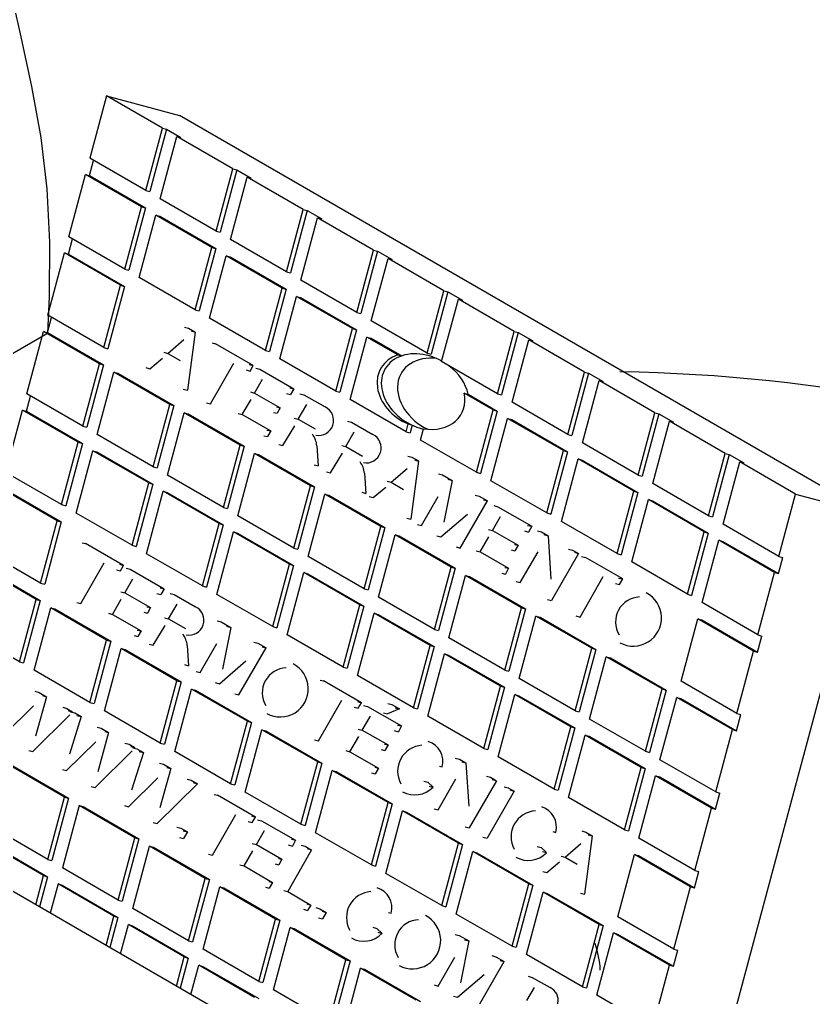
# Model space of a CAD drawing. Header units: millimetres. Extents: x -4973.8 to -4954.5, y -4694.7 to -4675.4.
# Drawn here: x -4964.451 to -4962.517, y -4684.791 to -4682.411 of the extents above; entities that cross this region are included whole.
import ezdxf

# ---------------------------------------------------------------- set-up
doc = ezdxf.new("R2010")
doc.units = ezdxf.units.MM
doc.header["$LTSCALE"] = 10
doc.layers.add('Termotécnica', color=7, linetype='Continuous')

msp = doc.modelspace()

# ---------------------------------------------------------------- linework, layer by layer
at = {"layer": 'Termotécnica', "color": 1}
for p, q in [((-4964.2388, -4682.5967), (-4964.2795, -4682.7485)), ((-4964.1028, -4682.6753), (-4964.2388, -4682.5967)), ((-4964.2388, -4682.5967), (-4964.0615, -4682.6443)), ((-4962.3828, -4683.6134), (-4964.0615, -4682.6443)), ((-4964.1435, -4682.827), (-4964.1028, -4682.6753)), ((-4964.1028, -4682.6753), (-4964.0929, -4682.6779)), ((-4964.1081, -4682.8474), (-4964.0674, -4682.6957)), ((-4963.9314, -4682.7742), (-4964.0674, -4682.6957)), ((-4964.0674, -4682.6957), (-4964.0576, -4682.6983)), ((-4964.1435, -4682.827), (-4964.2795, -4682.7485)), ((-4964.3307, -4682.9397), (-4964.2901, -4682.7879)), ((-4964.2901, -4682.7879), (-4964.2802, -4682.7905)), ((-4964.154, -4682.8665), (-4964.2901, -4682.7879)), ((-4963.972, -4682.926), (-4963.9314, -4682.7742)), ((-4963.9367, -4682.9464), (-4963.896, -4682.7946)), ((-4963.9314, -4682.7742), (-4963.9215, -4682.7769)), ((-4963.76, -4682.8732), (-4963.896, -4682.7946)), ((-4963.896, -4682.7946), (-4963.8862, -4682.7973)), ((-4964.1435, -4682.827), (-4964.1336, -4682.8297)), ((-4964.1947, -4683.0182), (-4964.154, -4682.8665)), ((-4964.154, -4682.8665), (-4964.1442, -4682.8691)), ((-4963.972, -4682.926), (-4964.1081, -4682.8474)), ((-4964.1593, -4683.0386), (-4964.1187, -4682.8869)), ((-4963.9826, -4682.9654), (-4964.1187, -4682.8869)), ((-4964.1187, -4682.8869), (-4964.1088, -4682.8895)), ((-4963.8006, -4683.025), (-4963.76, -4682.8732)), ((-4963.76, -4682.8732), (-4963.7501, -4682.8758)), ((-4963.7653, -4683.0454), (-4963.7246, -4682.8936)), ((-4963.5886, -4682.9722), (-4963.7246, -4682.8936)), ((-4963.7246, -4682.8936), (-4963.7148, -4682.8962)), ((-4964.1947, -4683.0182), (-4964.3307, -4682.9397)), ((-4963.972, -4682.926), (-4963.9622, -4682.9286)), ((-4963.8006, -4683.025), (-4963.9367, -4682.9464)), ((-4964.382, -4683.1308), (-4964.3413, -4682.9791)), ((-4964.3413, -4682.9791), (-4964.3314, -4682.9817)), ((-4964.2052, -4683.0576), (-4964.3413, -4682.9791)), ((-4964.0233, -4683.1172), (-4963.9826, -4682.9654)), ((-4963.9879, -4683.1376), (-4963.9473, -4682.9858)), ((-4963.9826, -4682.9654), (-4963.9728, -4682.9681)), ((-4963.8112, -4683.0644), (-4963.9473, -4682.9858)), ((-4963.9473, -4682.9858), (-4963.9374, -4682.9885)), ((-4963.6292, -4683.1239), (-4963.5886, -4682.9722)), ((-4963.5886, -4682.9722), (-4963.5787, -4682.9748)), ((-4963.5939, -4683.1443), (-4963.5532, -4682.9926)), ((-4963.4172, -4683.0711), (-4963.5532, -4682.9926)), ((-4963.5532, -4682.9926), (-4963.5434, -4682.9952)), ((-4964.1947, -4683.0182), (-4964.1848, -4683.0209)), ((-4963.8006, -4683.025), (-4963.7908, -4683.0276)), ((-4964.2459, -4683.2094), (-4964.2052, -4683.0576)), ((-4964.2052, -4683.0576), (-4964.1954, -4683.0603)), ((-4964.0233, -4683.1172), (-4964.1593, -4683.0386)), ((-4963.6292, -4683.1239), (-4963.7653, -4683.0454)), ((-4963.8519, -4683.2161), (-4963.8112, -4683.0644)), ((-4963.8112, -4683.0644), (-4963.8014, -4683.067)), ((-4963.4578, -4683.2229), (-4963.4172, -4683.0711)), ((-4963.4172, -4683.0711), (-4963.4073, -4683.0738)), ((-4963.8165, -4683.2365), (-4963.7759, -4683.0848)), ((-4963.6398, -4683.1633), (-4963.7759, -4683.0848)), ((-4963.7759, -4683.0848), (-4963.766, -4683.0874)), ((-4963.4225, -4683.2433), (-4963.3818, -4683.0915)), ((-4963.2458, -4683.1701), (-4963.3818, -4683.0915)), ((-4963.3818, -4683.0915), (-4963.372, -4683.0942)), ((-4964.0233, -4683.1172), (-4964.0134, -4683.1198)), ((-4963.6292, -4683.1239), (-4963.6194, -4683.1266)), ((-4964.2459, -4683.2094), (-4964.382, -4683.1308)), ((-4963.8519, -4683.2161), (-4963.9879, -4683.1376)), ((-4963.4578, -4683.2229), (-4963.5939, -4683.1443)), ((-4964.4332, -4683.322), (-4964.3925, -4683.1702)), ((-4964.3925, -4683.1702), (-4964.3827, -4683.1729)), ((-4964.2565, -4683.2488), (-4964.3925, -4683.1702)), ((-4963.6805, -4683.3151), (-4963.6398, -4683.1633)), ((-4963.6398, -4683.1633), (-4963.6299, -4683.166)), ((-4963.2864, -4683.3218), (-4963.2458, -4683.1701)), ((-4963.2458, -4683.1701), (-4963.2359, -4683.1727)), ((-4963.6451, -4683.3355), (-4963.6045, -4683.1837)), ((-4963.5291, -4683.2272), (-4963.6045, -4683.1837)), ((-4963.6045, -4683.1837), (-4963.5946, -4683.1864)), ((-4963.2511, -4683.3422), (-4963.2104, -4683.1905)), ((-4963.0744, -4683.269), (-4963.2104, -4683.1905)), ((-4963.2104, -4683.1905), (-4963.2006, -4683.1931)), ((-4964.2459, -4683.2094), (-4964.236, -4683.212)), ((-4963.8519, -4683.2161), (-4963.842, -4683.2188)), ((-4963.4578, -4683.2229), (-4963.448, -4683.2255)), ((-4964.2971, -4683.4006), (-4964.2565, -4683.2488)), ((-4964.2565, -4683.2488), (-4964.2466, -4683.2514)), ((-4963.6805, -4683.3151), (-4963.8165, -4683.2365)), ((-4963.5293, -4683.2272), (-4963.5194, -4683.2298)), ((-4963.2864, -4683.3218), (-4963.4225, -4683.2433)), ((-4964.2618, -4683.421), (-4964.2211, -4683.2692)), ((-4964.0851, -4683.3478), (-4964.2211, -4683.2692)), ((-4964.2211, -4683.2692), (-4964.2113, -4683.2718)), ((-4963.115, -4683.4208), (-4963.0744, -4683.269)), ((-4963.0744, -4683.269), (-4963.0645, -4683.2717)), ((-4963.0797, -4683.4412), (-4963.039, -4683.2894)), ((-4962.903, -4683.368), (-4963.039, -4683.2894)), ((-4963.039, -4683.2894), (-4963.0292, -4683.2921)), ((-4963.6805, -4683.3151), (-4963.6706, -4683.3177)), ((-4963.3678, -4683.3204), (-4963.3577, -4683.3231)), ((-4963.297, -4683.3613), (-4963.3676, -4683.3205)), ((-4964.2971, -4683.4006), (-4964.4332, -4683.322)), ((-4963.5091, -4683.4141), (-4963.6451, -4683.3355)), ((-4963.2864, -4683.3218), (-4963.2766, -4683.3245)), ((-4963.115, -4683.4208), (-4963.2511, -4683.3422)), ((-4964.4844, -4683.5132), (-4964.4438, -4683.3614)), ((-4964.4438, -4683.3614), (-4964.4339, -4683.3641)), ((-4964.3077, -4683.44), (-4964.4438, -4683.3614)), ((-4964.1257, -4683.4995), (-4964.0851, -4683.3478)), ((-4964.0904, -4683.5199), (-4964.0497, -4683.3682)), ((-4964.0851, -4683.3478), (-4964.0752, -4683.3504)), ((-4963.9137, -4683.4467), (-4964.0497, -4683.3682)), ((-4964.0497, -4683.3682), (-4964.0399, -4683.3708)), ((-4963.3377, -4683.513), (-4963.297, -4683.3613)), ((-4963.297, -4683.3613), (-4963.2871, -4683.3639)), ((-4962.9436, -4683.5198), (-4962.903, -4683.368)), ((-4962.903, -4683.368), (-4962.8931, -4683.3706)), ((-4963.3023, -4683.5334), (-4963.2617, -4683.3817)), ((-4963.1256, -4683.4602), (-4963.2617, -4683.3817)), ((-4963.2617, -4683.3817), (-4963.2518, -4683.3843)), ((-4962.9083, -4683.5402), (-4962.8676, -4683.3884)), ((-4962.7316, -4683.467), (-4962.8676, -4683.3884)), ((-4962.8676, -4683.3884), (-4962.8578, -4683.391)), ((-4964.2971, -4683.4006), (-4964.2873, -4683.4032)), ((-4963.5091, -4683.4141), (-4963.504, -4683.3953)), ((-4963.5091, -4683.4141), (-4963.4992, -4683.4167)), ((-4963.5041, -4683.3952), (-4963.4956, -4683.3975)), ((-4963.4737, -4683.4345), (-4963.4664, -4683.4072)), ((-4964.3484, -4683.5917), (-4964.3077, -4683.44)), ((-4964.3077, -4683.44), (-4964.2978, -4683.4426)), ((-4964.1257, -4683.4995), (-4964.2618, -4683.421)), ((-4963.3377, -4683.513), (-4963.4737, -4683.4345)), ((-4963.115, -4683.4208), (-4963.1052, -4683.4234)), ((-4964.313, -4683.6121), (-4964.2723, -4683.4604)), ((-4964.1363, -4683.5389), (-4964.2723, -4683.4604)), ((-4964.2723, -4683.4604), (-4964.2625, -4683.463)), ((-4963.9543, -4683.5985), (-4963.9137, -4683.4467)), ((-4963.9137, -4683.4467), (-4963.9038, -4683.4494)), ((-4963.1663, -4683.612), (-4963.1256, -4683.4602)), ((-4963.1256, -4683.4602), (-4963.1157, -4683.4629)), ((-4962.9436, -4683.5198), (-4963.0797, -4683.4412)), ((-4963.919, -4683.6189), (-4963.8783, -4683.4671)), ((-4963.7423, -4683.5457), (-4963.8783, -4683.4671)), ((-4963.8783, -4683.4671), (-4963.8685, -4683.4698)), ((-4963.1309, -4683.6324), (-4963.0903, -4683.4806)), ((-4962.9542, -4683.5592), (-4963.0903, -4683.4806)), ((-4963.0903, -4683.4806), (-4963.0804, -4683.4833)), ((-4962.7722, -4683.6187), (-4962.7316, -4683.467)), ((-4962.7369, -4683.6391), (-4962.6962, -4683.4874)), ((-4962.7316, -4683.467), (-4962.7217, -4683.4696)), ((-4962.5602, -4683.5659), (-4962.6962, -4683.4874)), ((-4962.6962, -4683.4874), (-4962.6864, -4683.49)), ((-4964.1257, -4683.4995), (-4964.1159, -4683.5022)), ((-4964.3484, -4683.5917), (-4964.4844, -4683.5132)), ((-4963.9543, -4683.5985), (-4964.0904, -4683.5199)), ((-4963.3377, -4683.513), (-4963.3278, -4683.5157)), ((-4963.1663, -4683.612), (-4963.3023, -4683.5334)), ((-4962.9436, -4683.5198), (-4962.9338, -4683.5224)), ((-4964.3589, -4683.6312), (-4964.495, -4683.5526)), ((-4964.1769, -4683.6907), (-4964.1363, -4683.5389)), ((-4964.1363, -4683.5389), (-4964.1264, -4683.5416)), ((-4963.7829, -4683.6974), (-4963.7423, -4683.5457)), ((-4963.7423, -4683.5457), (-4963.7324, -4683.5483)), ((-4962.7722, -4683.6187), (-4962.9083, -4683.5402)), ((-4964.1416, -4683.7111), (-4964.1009, -4683.5593)), ((-4963.9649, -4683.6379), (-4964.1009, -4683.5593)), ((-4964.1009, -4683.5593), (-4964.0911, -4683.562)), ((-4963.7476, -4683.7178), (-4963.7069, -4683.5661)), ((-4963.5708, -4683.6446), (-4963.7069, -4683.5661)), ((-4963.7069, -4683.5661), (-4963.6971, -4683.5687)), ((-4962.9949, -4683.7109), (-4962.9542, -4683.5592)), ((-4962.9595, -4683.7313), (-4962.9188, -4683.5796)), ((-4962.9542, -4683.5592), (-4962.9443, -4683.5618)), ((-4962.7828, -4683.6581), (-4962.9188, -4683.5796)), ((-4962.9188, -4683.5796), (-4962.909, -4683.5822)), ((-4962.6008, -4683.7177), (-4962.5602, -4683.5659)), ((-4962.6008, -4683.7177), (-4962.5602, -4683.5659)), ((-4962.5602, -4683.5659), (-4962.3828, -4683.6134)), ((-4964.3484, -4683.5917), (-4964.3385, -4683.5944)), ((-4963.9543, -4683.5985), (-4963.9445, -4683.6011)), ((-4964.1769, -4683.6907), (-4964.313, -4683.6121)), ((-4963.7829, -4683.6974), (-4963.919, -4683.6189)), ((-4963.1663, -4683.612), (-4963.1564, -4683.6146)), ((-4962.7722, -4683.6187), (-4962.7624, -4683.6214)), ((-4962.7679, -4685.0506), (-4962.3828, -4683.6134)), ((-4964.3996, -4683.7829), (-4964.3589, -4683.6312)), ((-4964.3589, -4683.6312), (-4964.3491, -4683.6338)), ((-4964.0055, -4683.7897), (-4963.9649, -4683.6379)), ((-4963.9649, -4683.6379), (-4963.955, -4683.6405)), ((-4963.6115, -4683.7964), (-4963.5708, -4683.6446)), ((-4963.5708, -4683.6446), (-4963.561, -4683.6473)), ((-4962.9949, -4683.7109), (-4963.1309, -4683.6324)), ((-4962.6008, -4683.7177), (-4962.7369, -4683.6391)), ((-4963.9702, -4683.8101), (-4963.9295, -4683.6583)), ((-4963.7935, -4683.7369), (-4963.9295, -4683.6583)), ((-4963.9295, -4683.6583), (-4963.9197, -4683.6609)), ((-4963.5762, -4683.8168), (-4963.5355, -4683.665)), ((-4963.3994, -4683.7436), (-4963.5355, -4683.665)), ((-4963.5355, -4683.665), (-4963.5257, -4683.6677)), ((-4962.8234, -4683.8099), (-4962.7828, -4683.6581)), ((-4962.7828, -4683.6581), (-4962.7729, -4683.6608)), ((-4964.1769, -4683.6907), (-4964.1671, -4683.6933)), ((-4963.7829, -4683.6974), (-4963.7731, -4683.7001)), ((-4962.7881, -4683.8303), (-4962.7474, -4683.6785)), ((-4962.6114, -4683.7571), (-4962.7474, -4683.6785)), ((-4962.7474, -4683.6785), (-4962.7376, -4683.6812)), ((-4964.3996, -4683.7829), (-4964.5356, -4683.7044)), ((-4964.0055, -4683.7897), (-4964.1416, -4683.7111)), ((-4963.6115, -4683.7964), (-4963.7476, -4683.7178)), ((-4962.9949, -4683.7109), (-4962.985, -4683.7136)), ((-4962.6015, -4683.7597), (-4962.591, -4683.7203)), ((-4962.6008, -4683.7177), (-4962.591, -4683.7203)), ((-4962.6008, -4683.7177), (-4962.591, -4683.7203)), ((-4964.4101, -4683.8223), (-4964.5462, -4683.7438)), ((-4963.8341, -4683.8886), (-4963.7935, -4683.7369)), ((-4963.7935, -4683.7369), (-4963.7836, -4683.7395)), ((-4963.4401, -4683.8954), (-4963.3994, -4683.7436)), ((-4963.3994, -4683.7436), (-4963.3896, -4683.7462)), ((-4962.8234, -4683.8099), (-4962.9595, -4683.7313)), ((-4963.7988, -4683.909), (-4963.7581, -4683.7573)), ((-4963.6221, -4683.8358), (-4963.7581, -4683.7573)), ((-4963.7581, -4683.7573), (-4963.7483, -4683.7599)), ((-4963.4048, -4683.9158), (-4963.3641, -4683.764)), ((-4963.228, -4683.8426), (-4963.3641, -4683.764)), ((-4963.3641, -4683.764), (-4963.3543, -4683.7666)), ((-4962.652, -4683.9088), (-4962.6114, -4683.7571)), ((-4962.652, -4683.9088), (-4962.6114, -4683.7571)), ((-4962.6114, -4683.7571), (-4962.6015, -4683.7597)), ((-4962.6114, -4683.7571), (-4962.6015, -4683.7597)), ((-4964.3996, -4683.7829), (-4964.3897, -4683.7856)), ((-4964.0055, -4683.7897), (-4963.9957, -4683.7923)), ((-4963.6115, -4683.7964), (-4963.6017, -4683.799)), ((-4963.8341, -4683.8886), (-4963.9702, -4683.8101)), ((-4963.4401, -4683.8954), (-4963.5762, -4683.8168)), ((-4962.8234, -4683.8099), (-4962.8136, -4683.8125)), ((-4964.4508, -4683.9741), (-4964.4101, -4683.8223)), ((-4964.4155, -4683.9945), (-4964.3748, -4683.8427)), ((-4964.4101, -4683.8223), (-4964.4003, -4683.825)), ((-4964.2387, -4683.9213), (-4964.3748, -4683.8427)), ((-4964.3748, -4683.8427), (-4964.3649, -4683.8454)), ((-4963.6627, -4683.9876), (-4963.6221, -4683.8358)), ((-4963.6221, -4683.8358), (-4963.6122, -4683.8385)), ((-4963.2687, -4683.9943), (-4963.228, -4683.8426)), ((-4963.228, -4683.8426), (-4963.2182, -4683.8452)), ((-4962.652, -4683.9088), (-4962.7881, -4683.8303)), ((-4963.6274, -4684.008), (-4963.5867, -4683.8562)), ((-4963.4507, -4683.9348), (-4963.5867, -4683.8562)), ((-4963.5867, -4683.8562), (-4963.5769, -4683.8589)), ((-4963.2334, -4684.0147), (-4963.1927, -4683.863)), ((-4963.0566, -4683.9415), (-4963.1927, -4683.863)), ((-4963.1927, -4683.863), (-4963.1828, -4683.8656)), ((-4963.8341, -4683.8886), (-4963.8243, -4683.8913)), ((-4962.8393, -4684.0215), (-4962.7987, -4683.8697)), ((-4962.6626, -4683.9483), (-4962.7987, -4683.8697)), ((-4962.7987, -4683.8697), (-4962.7888, -4683.8724)), ((-4964.4508, -4683.9741), (-4964.5869, -4683.8955)), ((-4963.6627, -4683.9876), (-4963.7988, -4683.909)), ((-4963.4401, -4683.8954), (-4963.4303, -4683.898)), ((-4963.2687, -4683.9943), (-4963.4048, -4683.9158)), ((-4962.6528, -4683.9509), (-4962.6422, -4683.9115)), ((-4962.652, -4683.9088), (-4962.6422, -4683.9115)), ((-4962.652, -4683.9088), (-4962.6422, -4683.9115)), ((-4964.2794, -4684.073), (-4964.2387, -4683.9213)), ((-4964.2387, -4683.9213), (-4964.2289, -4683.9239)), ((-4963.4913, -4684.0865), (-4963.4507, -4683.9348)), ((-4963.4507, -4683.9348), (-4963.4408, -4683.9374)), ((-4964.2441, -4684.0935), (-4964.2034, -4683.9417)), ((-4964.0673, -4684.0203), (-4964.2034, -4683.9417)), ((-4964.2034, -4683.9417), (-4964.1935, -4683.9443)), ((-4963.456, -4684.1069), (-4963.4153, -4683.9552)), ((-4963.2793, -4684.0337), (-4963.4153, -4683.9552)), ((-4963.4153, -4683.9552), (-4963.4055, -4683.9578)), ((-4963.0973, -4684.0933), (-4963.0566, -4683.9415)), ((-4963.062, -4684.1137), (-4963.0213, -4683.9619)), ((-4963.0566, -4683.9415), (-4963.0468, -4683.9442)), ((-4962.8852, -4684.0405), (-4963.0213, -4683.9619)), ((-4963.0213, -4683.9619), (-4963.0114, -4683.9646)), ((-4962.7033, -4684.1), (-4962.6626, -4683.9483)), ((-4962.7033, -4684.1), (-4962.6626, -4683.9483)), ((-4962.6626, -4683.9483), (-4962.6528, -4683.9509)), ((-4962.6626, -4683.9483), (-4962.6528, -4683.9509)), ((-4964.4508, -4683.9741), (-4964.4409, -4683.9767)), ((-4964.2794, -4684.073), (-4964.4155, -4683.9945)), ((-4963.6627, -4683.9876), (-4963.6529, -4683.9902)), ((-4963.4913, -4684.0865), (-4963.6274, -4684.008)), ((-4963.2687, -4683.9943), (-4963.2589, -4683.997)), ((-4964.108, -4684.172), (-4964.0673, -4684.0203)), ((-4964.0673, -4684.0203), (-4964.0575, -4684.0229)), ((-4963.3199, -4684.1855), (-4963.2793, -4684.0337)), ((-4963.2793, -4684.0337), (-4963.2694, -4684.0364)), ((-4963.0973, -4684.0933), (-4963.2334, -4684.0147)), ((-4962.7033, -4684.1), (-4962.8393, -4684.0215)), ((-4964.0727, -4684.1924), (-4964.032, -4684.0407)), ((-4963.8959, -4684.1192), (-4964.032, -4684.0407)), ((-4964.032, -4684.0407), (-4964.0221, -4684.0433)), ((-4963.2846, -4684.2059), (-4963.2439, -4684.0541)), ((-4963.1079, -4684.1327), (-4963.2439, -4684.0541)), ((-4963.2439, -4684.0541), (-4963.2341, -4684.0568)), ((-4962.9259, -4684.1922), (-4962.8852, -4684.0405)), ((-4962.8852, -4684.0405), (-4962.8754, -4684.0431)), ((-4964.2794, -4684.073), (-4964.2695, -4684.0757)), ((-4962.8906, -4684.2126), (-4962.8499, -4684.0609)), ((-4962.7138, -4684.1394), (-4962.8499, -4684.0609)), ((-4962.8499, -4684.0609), (-4962.84, -4684.0635)), ((-4964.108, -4684.172), (-4964.2441, -4684.0935)), ((-4963.4913, -4684.0865), (-4963.4815, -4684.0892)), ((-4963.0973, -4684.0933), (-4963.0874, -4684.0959)), ((-4962.704, -4684.1421), (-4962.6934, -4684.1027)), ((-4962.7033, -4684.1), (-4962.6934, -4684.1027)), ((-4962.7033, -4684.1), (-4962.6934, -4684.1027)), ((-4963.9366, -4684.271), (-4963.8959, -4684.1192)), ((-4963.8959, -4684.1192), (-4963.8861, -4684.1219)), ((-4963.3199, -4684.1855), (-4963.456, -4684.1069)), ((-4962.9259, -4684.1922), (-4963.062, -4684.1137)), ((-4963.9013, -4684.2914), (-4963.8606, -4684.1396)), ((-4963.7245, -4684.2182), (-4963.8606, -4684.1396)), ((-4963.8606, -4684.1396), (-4963.8507, -4684.1423)), ((-4963.1485, -4684.2845), (-4963.1079, -4684.1327)), ((-4963.1132, -4684.3049), (-4963.0725, -4684.1531)), ((-4963.1079, -4684.1327), (-4963.098, -4684.1353)), ((-4962.9365, -4684.2317), (-4963.0725, -4684.1531)), ((-4963.0725, -4684.1531), (-4963.0627, -4684.1557)), ((-4962.7545, -4684.2912), (-4962.7138, -4684.1394)), ((-4962.7545, -4684.2912), (-4962.7138, -4684.1394)), ((-4962.7138, -4684.1394), (-4962.704, -4684.1421)), ((-4962.7138, -4684.1394), (-4962.704, -4684.1421)), ((-4964.108, -4684.172), (-4964.0981, -4684.1746)), ((-4963.9366, -4684.271), (-4964.0727, -4684.1924)), ((-4963.3199, -4684.1855), (-4963.3101, -4684.1881)), ((-4962.9259, -4684.1922), (-4962.916, -4684.1949)), ((-4964.3412, -4684.3036), (-4964.4772, -4684.2251)), ((-4963.7652, -4684.3699), (-4963.7245, -4684.2182)), ((-4963.7245, -4684.2182), (-4963.7147, -4684.2208)), ((-4963.1485, -4684.2845), (-4963.2846, -4684.2059)), ((-4962.7545, -4684.2912), (-4962.8906, -4684.2126)), ((-4963.7298, -4684.3903), (-4963.6892, -4684.2386)), ((-4963.5531, -4684.3171), (-4963.6892, -4684.2386)), ((-4963.6892, -4684.2386), (-4963.6793, -4684.2412)), ((-4962.9771, -4684.3834), (-4962.9365, -4684.2317)), ((-4962.9365, -4684.2317), (-4962.9266, -4684.2343)), ((-4963.9366, -4684.271), (-4963.9267, -4684.2736)), ((-4962.9418, -4684.4038), (-4962.9011, -4684.2521)), ((-4962.7651, -4684.3306), (-4962.9011, -4684.2521)), ((-4962.9011, -4684.2521), (-4962.8913, -4684.2547)), ((-4963.7652, -4684.3699), (-4963.9013, -4684.2914)), ((-4963.1485, -4684.2845), (-4963.1387, -4684.2871)), ((-4962.7552, -4684.3333), (-4962.7446, -4684.2938)), ((-4962.7545, -4684.2912), (-4962.7446, -4684.2938)), ((-4962.7545, -4684.2912), (-4962.7446, -4684.2938)), ((-4964.3818, -4684.4554), (-4964.3412, -4684.3036)), ((-4964.3412, -4684.3036), (-4964.3313, -4684.3063)), ((-4963.5938, -4684.4689), (-4963.5531, -4684.3171)), ((-4963.5531, -4684.3171), (-4963.5433, -4684.3198)), ((-4962.9771, -4684.3834), (-4963.1132, -4684.3049)), ((-4964.3058, -4684.324), (-4964.3465, -4684.4758)), ((-4964.1698, -4684.4026), (-4964.3058, -4684.324)), ((-4964.3058, -4684.324), (-4964.296, -4684.3267)), ((-4963.5584, -4684.4893), (-4963.5178, -4684.3375)), ((-4963.3817, -4684.4161), (-4963.5178, -4684.3375)), ((-4963.5178, -4684.3375), (-4963.5079, -4684.3402)), ((-4962.8057, -4684.4824), (-4962.7651, -4684.3306)), ((-4962.8057, -4684.4824), (-4962.7651, -4684.3306)), ((-4962.7651, -4684.3306), (-4962.7552, -4684.3333)), ((-4962.7651, -4684.3306), (-4962.7552, -4684.3333)), ((-4964.3818, -4684.4554), (-4964.5179, -4684.3768)), ((-4963.7652, -4684.3699), (-4963.7553, -4684.3726)), ((-4963.5938, -4684.4689), (-4963.7298, -4684.3903)), ((-4962.9771, -4684.3834), (-4962.9673, -4684.3861)), ((-4964.2104, -4684.5544), (-4964.1698, -4684.4026)), ((-4964.1698, -4684.4026), (-4964.1599, -4684.4052)), ((-4962.8057, -4684.4824), (-4962.9418, -4684.4038)), ((-4964.3924, -4684.4948), (-4964.5285, -4684.4163)), ((-4964.1751, -4684.5748), (-4964.1344, -4684.423)), ((-4963.9984, -4684.5016), (-4964.1344, -4684.423)), ((-4964.1344, -4684.423), (-4964.1246, -4684.4256)), ((-4963.4224, -4684.5678), (-4963.3817, -4684.4161)), ((-4963.387, -4684.5883), (-4963.3464, -4684.4365)), ((-4963.3817, -4684.4161), (-4963.3719, -4684.4187)), ((-4963.2103, -4684.515), (-4963.3464, -4684.4365)), ((-4963.3464, -4684.4365), (-4963.3365, -4684.4391)), ((-4964.3818, -4684.4554), (-4964.372, -4684.458)), ((-4962.993, -4684.595), (-4962.9523, -4684.4432)), ((-4962.8163, -4684.5218), (-4962.9523, -4684.4432)), ((-4962.9523, -4684.4432), (-4962.9425, -4684.4459)), ((-4964.2104, -4684.5544), (-4964.3465, -4684.4758)), ((-4963.5938, -4684.4689), (-4963.5839, -4684.4715)), ((-4962.8064, -4684.5244), (-4962.7959, -4684.485)), ((-4962.8057, -4684.4824), (-4962.7959, -4684.485)), ((-4962.8057, -4684.4824), (-4962.7959, -4684.485)), ((-4964.4115, -4684.5659), (-4964.3924, -4684.4948)), ((-4964.3924, -4684.4948), (-4964.3826, -4684.4975)), ((-4964.039, -4684.6533), (-4963.9984, -4684.5016)), ((-4963.9984, -4684.5016), (-4963.9885, -4684.5042)), ((-4963.4224, -4684.5678), (-4963.5584, -4684.4893)), ((-4964.3571, -4684.5152), (-4964.3761, -4684.5863)), ((-4964.3571, -4684.5152), (-4964.3472, -4684.5179)), ((-4964.221, -4684.5938), (-4964.3571, -4684.5152)), ((-4964.0037, -4684.6737), (-4963.963, -4684.522)), ((-4963.827, -4684.6005), (-4963.963, -4684.522)), ((-4963.963, -4684.522), (-4963.9532, -4684.5246)), ((-4963.251, -4684.6668), (-4963.2103, -4684.515)), ((-4963.2103, -4684.515), (-4963.2005, -4684.5177)), ((-4962.8569, -4684.6736), (-4962.8163, -4684.5218)), ((-4962.8569, -4684.6736), (-4962.8163, -4684.5218)), ((-4962.8163, -4684.5218), (-4962.8064, -4684.5244)), ((-4962.8163, -4684.5218), (-4962.8064, -4684.5244)), ((-4964.2104, -4684.5544), (-4964.2006, -4684.557)), ((-4963.2156, -4684.6872), (-4963.175, -4684.5355)), ((-4963.0389, -4684.614), (-4963.175, -4684.5355)), ((-4963.175, -4684.5355), (-4963.1651, -4684.5381)), ((-4964.039, -4684.6533), (-4964.1751, -4684.5748)), ((-4963.4224, -4684.5678), (-4963.4125, -4684.5705)), ((-4964.2401, -4684.6649), (-4964.221, -4684.5938)), ((-4964.221, -4684.5938), (-4964.2112, -4684.5964)), ((-4963.8676, -4684.7523), (-4963.827, -4684.6005)), ((-4963.827, -4684.6005), (-4963.8171, -4684.6032)), ((-4963.251, -4684.6668), (-4963.387, -4684.5883)), ((-4962.8569, -4684.6736), (-4962.993, -4684.595)), ((-4964.2047, -4684.6853), (-4964.1857, -4684.6142)), ((-4964.1857, -4684.6142), (-4964.1758, -4684.6168)), ((-4964.0496, -4684.6927), (-4964.1857, -4684.6142)), ((-4963.8323, -4684.7727), (-4963.7916, -4684.6209)), ((-4963.6556, -4684.6995), (-4963.7916, -4684.6209)), ((-4963.7916, -4684.6209), (-4963.7818, -4684.6236)), ((-4963.0796, -4684.7658), (-4963.0389, -4684.614)), ((-4963.0389, -4684.614), (-4963.0291, -4684.6166)), ((-4964.039, -4684.6533), (-4964.0292, -4684.656)), ((-4963.0442, -4684.7862), (-4963.0036, -4684.6344)), ((-4962.8675, -4684.713), (-4963.0036, -4684.6344)), ((-4963.0036, -4684.6344), (-4962.9937, -4684.6371)), ((-4963.8676, -4684.7523), (-4964.0037, -4684.6737)), ((-4963.251, -4684.6668), (-4963.2411, -4684.6694)), ((-4962.8577, -4684.7156), (-4962.8471, -4684.6762)), ((-4962.8569, -4684.6736), (-4962.8471, -4684.6762)), ((-4962.8569, -4684.6736), (-4962.8471, -4684.6762)), ((-4964.0687, -4684.7638), (-4964.0496, -4684.6927)), ((-4964.0496, -4684.6927), (-4964.0398, -4684.6954)), ((-4963.6962, -4684.8512), (-4963.6556, -4684.6995)), ((-4963.6556, -4684.6995), (-4963.6457, -4684.7021)), ((-4963.0796, -4684.7658), (-4963.2156, -4684.6872)), ((-4964.0333, -4684.7842), (-4964.0143, -4684.7131)), ((-4964.0143, -4684.7131), (-4964.0044, -4684.7158)), ((-4963.8782, -4684.7917), (-4964.0143, -4684.7131)), ((-4963.6609, -4684.8716), (-4963.6202, -4684.7199)), ((-4963.4842, -4684.7984), (-4963.6202, -4684.7199)), ((-4963.6202, -4684.7199), (-4963.6104, -4684.7225)), ((-4962.9082, -4684.8647), (-4962.8675, -4684.713)), ((-4962.9082, -4684.8647), (-4962.8675, -4684.713)), ((-4962.8675, -4684.713), (-4962.8577, -4684.7156)), ((-4962.8675, -4684.713), (-4962.8577, -4684.7156)), ((-4963.8676, -4684.7523), (-4963.8578, -4684.7549)), ((-4963.6962, -4684.8512), (-4963.8323, -4684.7727)), ((-4963.0796, -4684.7658), (-4963.0697, -4684.7684)), ((-4962.9082, -4684.8647), (-4963.0442, -4684.7862))]:
    msp.add_line(p, q, dxfattribs=at)
at = {"layer": 'Termotécnica', "color": 2}
for p, q in [((-4964.0929, -4682.6779), (-4964.1336, -4682.8297)), ((-4964.0929, -4682.6779), (-4964.0576, -4682.6983)), ((-4964.2802, -4682.7905), (-4964.2704, -4682.7538)), ((-4964.2802, -4682.7905), (-4964.1442, -4682.8691)), ((-4963.9215, -4682.7769), (-4963.9622, -4682.9286)), ((-4963.9215, -4682.7769), (-4963.8862, -4682.7973)), ((-4964.1442, -4682.8691), (-4964.1848, -4683.0209)), ((-4964.1088, -4682.8895), (-4963.9728, -4682.9681)), ((-4963.7501, -4682.8758), (-4963.7908, -4683.0276)), ((-4963.7501, -4682.8758), (-4963.7148, -4682.8962)), ((-4964.3314, -4682.9817), (-4964.3216, -4682.9449)), ((-4964.3314, -4682.9817), (-4964.1954, -4683.0603)), ((-4963.9728, -4682.9681), (-4964.0134, -4683.1198)), ((-4963.5787, -4682.9748), (-4963.6194, -4683.1266)), ((-4963.5787, -4682.9748), (-4963.5434, -4682.9952)), ((-4963.9374, -4682.9885), (-4963.8014, -4683.067)), ((-4964.1954, -4683.0603), (-4964.236, -4683.212)), ((-4963.8014, -4683.067), (-4963.842, -4683.2188)), ((-4963.4073, -4683.0738), (-4963.448, -4683.2255)), ((-4963.4073, -4683.0738), (-4963.372, -4683.0942)), ((-4963.766, -4683.0874), (-4963.6299, -4683.166)), ((-4964.3827, -4683.1729), (-4964.3728, -4683.1361)), ((-4964.3827, -4683.1729), (-4964.2466, -4683.2514)), ((-4964.049, -4683.1595), (-4964.0391, -4683.1622)), ((-4964.0231, -4683.1715), (-4964.0421, -4683.3134)), ((-4964.0391, -4683.1622), (-4964.0236, -4683.1711)), ((-4964.0329, -4683.1689), (-4964.0231, -4683.1715)), ((-4963.6299, -4683.166), (-4963.6706, -4683.3177)), ((-4963.2359, -4683.1727), (-4963.2766, -4683.3245)), ((-4963.2359, -4683.1727), (-4963.2006, -4683.1931)), ((-4964.0894, -4683.2234), (-4964.0509, -4683.1897)), ((-4963.982, -4683.1979), (-4963.9738, -4683.2001)), ((-4963.8815, -4683.2532), (-4963.9738, -4683.2001)), ((-4963.5946, -4683.1864), (-4963.5196, -4683.2297)), ((-4964.0993, -4683.2208), (-4964.0894, -4683.2234)), ((-4964.0894, -4683.2234), (-4964.0598, -4683.2405)), ((-4964.1337, -4683.2608), (-4964.103, -4683.2349)), ((-4963.9856, -4683.3461), (-4963.9289, -4683.247)), ((-4964.2466, -4683.2514), (-4964.2873, -4683.4032)), ((-4964.2113, -4683.2718), (-4964.0752, -4683.3504)), ((-4964.1436, -4683.2581), (-4964.1337, -4683.2608)), ((-4963.8989, -4683.2638), (-4963.889, -4683.2664)), ((-4963.8912, -4683.2503), (-4963.8815, -4683.2532)), ((-4963.889, -4683.2664), (-4963.8815, -4683.2532)), ((-4963.8752, -4683.2597), (-4963.8653, -4683.2623)), ((-4963.8653, -4683.2623), (-4963.7826, -4683.3098)), ((-4963.0645, -4683.2717), (-4963.1052, -4683.4234)), ((-4963.0645, -4683.2717), (-4963.0292, -4683.2921)), ((-4963.8783, -4683.32), (-4963.8587, -4683.2862)), ((-4964.0521, -4683.3108), (-4964.0421, -4683.3134)), ((-4963.8881, -4683.3173), (-4963.8783, -4683.32)), ((-4963.8783, -4683.32), (-4963.8157, -4683.3559)), ((-4963.7925, -4683.3075), (-4963.7826, -4683.3098)), ((-4963.7826, -4683.3098), (-4963.7904, -4683.3238)), ((-4964.4339, -4683.3641), (-4964.424, -4683.3273)), ((-4963.9955, -4683.3435), (-4963.9856, -4683.3461)), ((-4963.9083, -4683.3724), (-4963.887, -4683.3356)), ((-4963.8003, -4683.3212), (-4963.7904, -4683.3238)), ((-4963.7679, -4683.3217), (-4963.7581, -4683.3243)), ((-4963.7581, -4683.3243), (-4963.7064, -4683.3539)), ((-4963.3577, -4683.3231), (-4963.2871, -4683.3639)), ((-4964.4339, -4683.3641), (-4964.2978, -4683.4426)), ((-4964.0752, -4683.3504), (-4964.1159, -4683.5022)), ((-4963.8323, -4683.3673), (-4963.8234, -4683.3694)), ((-4963.8246, -4683.3538), (-4963.8157, -4683.3559)), ((-4963.8157, -4683.3559), (-4963.8234, -4683.3694)), ((-4963.7721, -4683.3835), (-4963.7513, -4683.3478)), ((-4963.2871, -4683.3639), (-4963.3278, -4683.5157)), ((-4964.0399, -4683.3708), (-4963.9038, -4683.4494)), ((-4963.9181, -4683.3698), (-4963.9083, -4683.3724)), ((-4963.9083, -4683.3724), (-4963.839, -4683.4122)), ((-4963.7819, -4683.3808), (-4963.7721, -4683.3835)), ((-4963.7721, -4683.3835), (-4963.731, -4683.4071)), ((-4963.6519, -4683.3886), (-4963.642, -4683.3912)), ((-4963.642, -4683.3912), (-4963.5904, -4683.4208)), ((-4963.2518, -4683.3843), (-4963.1157, -4683.4629)), ((-4962.8931, -4683.3706), (-4962.9338, -4683.5224)), ((-4962.8931, -4683.3706), (-4962.8578, -4683.391)), ((-4963.8481, -4683.4105), (-4963.839, -4683.4122)), ((-4963.839, -4683.4122), (-4963.8468, -4683.4261)), ((-4963.8095, -4683.4477), (-4963.7802, -4683.3995)), ((-4963.6561, -4683.4504), (-4963.6354, -4683.4148)), ((-4963.4943, -4683.3982), (-4963.4992, -4683.4167)), ((-4963.8557, -4683.424), (-4963.8468, -4683.4261)), ((-4964.2978, -4683.4426), (-4964.3385, -4683.5944)), ((-4964.2625, -4683.463), (-4964.1264, -4683.5416)), ((-4963.9038, -4683.4494), (-4963.9445, -4683.6011)), ((-4963.8194, -4683.4451), (-4963.8095, -4683.4477)), ((-4963.7266, -4683.4483), (-4963.7234, -4683.4974)), ((-4963.6659, -4683.4477), (-4963.6561, -4683.4504)), ((-4963.6561, -4683.4504), (-4963.615, -4683.474)), ((-4963.1157, -4683.4629), (-4963.1564, -4683.6146)), ((-4963.8685, -4683.4698), (-4963.7324, -4683.5483)), ((-4963.6935, -4683.5146), (-4963.6642, -4683.4664)), ((-4963.5046, -4683.4735), (-4963.4948, -4683.4761)), ((-4963.4787, -4683.4855), (-4963.4978, -4683.6274)), ((-4963.4948, -4683.4761), (-4963.4792, -4683.4851)), ((-4963.4886, -4683.4828), (-4963.4787, -4683.4855)), ((-4963.0804, -4683.4833), (-4962.9443, -4683.5618)), ((-4962.7217, -4683.4696), (-4962.7624, -4683.6214)), ((-4962.7217, -4683.4696), (-4962.6864, -4683.49)), ((-4963.7332, -4683.4948), (-4963.7234, -4683.4974)), ((-4963.5451, -4683.5374), (-4963.5065, -4683.5037)), ((-4963.7033, -4683.512), (-4963.6935, -4683.5146)), ((-4963.6106, -4683.5152), (-4963.6074, -4683.5644)), ((-4963.5549, -4683.5347), (-4963.5451, -4683.5374)), ((-4963.4302, -4683.5168), (-4963.4203, -4683.5195)), ((-4963.4203, -4683.5195), (-4963.3972, -4683.5329)), ((-4963.3972, -4683.5329), (-4963.417, -4683.6344)), ((-4963.4077, -4683.5301), (-4963.3972, -4683.5329)), ((-4964.4851, -4683.5552), (-4964.3491, -4683.6338)), ((-4964.1264, -4683.5416), (-4964.1671, -4683.6933)), ((-4963.7324, -4683.5483), (-4963.7731, -4683.7001)), ((-4963.5894, -4683.5747), (-4963.5587, -4683.5489)), ((-4963.5451, -4683.5374), (-4963.5154, -4683.5545)), ((-4964.0911, -4683.562), (-4963.955, -4683.6405)), ((-4963.6971, -4683.5687), (-4963.561, -4683.6473)), ((-4963.6172, -4683.5617), (-4963.6074, -4683.5644)), ((-4963.5992, -4683.5721), (-4963.5894, -4683.5747)), ((-4963.4718, -4683.6426), (-4963.4313, -4683.5721)), ((-4963.3771, -4683.6973), (-4963.311, -4683.5825)), ((-4963.3409, -4683.5684), (-4963.331, -4683.571)), ((-4963.331, -4683.571), (-4963.311, -4683.5825)), ((-4963.3208, -4683.58), (-4963.311, -4683.5825)), ((-4962.9443, -4683.5618), (-4962.985, -4683.7136)), ((-4962.909, -4683.5822), (-4962.7729, -4683.6608)), ((-4963.2957, -4683.5942), (-4963.2858, -4683.5968)), ((-4963.2858, -4683.5968), (-4963.2031, -4683.6443)), ((-4963.5077, -4683.6247), (-4963.4978, -4683.6274)), ((-4963.4248, -4683.67), (-4963.3599, -4683.6145)), ((-4963.2988, -4683.6545), (-4963.2792, -4683.6207)), ((-4964.3491, -4683.6338), (-4964.3897, -4683.7856)), ((-4963.955, -4683.6405), (-4963.9957, -4683.7923)), ((-4963.561, -4683.6473), (-4963.6017, -4683.799)), ((-4963.4816, -4683.6399), (-4963.4718, -4683.6426)), ((-4963.3086, -4683.6519), (-4963.2988, -4683.6545)), ((-4963.213, -4683.6421), (-4963.2031, -4683.6443)), ((-4963.2031, -4683.6443), (-4963.211, -4683.6584)), ((-4963.9197, -4683.6609), (-4963.7836, -4683.7395)), ((-4963.5257, -4683.6677), (-4963.3896, -4683.7462)), ((-4963.4346, -4683.6673), (-4963.4248, -4683.67)), ((-4963.3288, -4683.7069), (-4963.3076, -4683.6704)), ((-4963.2988, -4683.6545), (-4963.2362, -4683.6904)), ((-4963.2208, -4683.6557), (-4963.211, -4683.6584)), ((-4963.1891, -4683.6557), (-4963.1793, -4683.6583)), ((-4963.1793, -4683.6583), (-4963.1632, -4683.6675)), ((-4963.1736, -4683.6647), (-4963.1632, -4683.6675)), ((-4963.1632, -4683.6675), (-4963.1564, -4683.773)), ((-4962.7729, -4683.6608), (-4962.8136, -4683.8125)), ((-4964.2981, -4683.6844), (-4964.2899, -4683.6866)), ((-4964.1975, -4683.7397), (-4964.2899, -4683.6866)), ((-4963.3869, -4683.6947), (-4963.3771, -4683.6973)), ((-4963.2528, -4683.7019), (-4963.2439, -4683.7039)), ((-4963.2451, -4683.6884), (-4963.2362, -4683.6904)), ((-4963.2362, -4683.6904), (-4963.2439, -4683.7039)), ((-4963.1134, -4683.6998), (-4963.1035, -4683.7024)), ((-4962.7376, -4683.6812), (-4962.6015, -4683.7597)), ((-4963.3386, -4683.7043), (-4963.3288, -4683.7069)), ((-4963.3288, -4683.7069), (-4963.2595, -4683.7467)), ((-4963.231, -4683.7816), (-4963.1877, -4683.7063)), ((-4963.089, -4683.7107), (-4963.1551, -4683.8254)), ((-4963.1035, -4683.7024), (-4963.089, -4683.7107)), ((-4963.099, -4683.7078), (-4963.0896, -4683.7104)), ((-4963.0819, -4683.7179), (-4963.072, -4683.7205)), ((-4962.9812, -4683.7727), (-4963.072, -4683.7205)), ((-4964.5363, -4683.7464), (-4964.4003, -4683.825)), ((-4964.3017, -4683.8326), (-4964.245, -4683.7335)), ((-4964.2073, -4683.7368), (-4964.1975, -4683.7397)), ((-4964.2051, -4683.7529), (-4964.1975, -4683.7397)), ((-4964.1912, -4683.7462), (-4964.1814, -4683.7488)), ((-4964.1814, -4683.7488), (-4964.0987, -4683.7963)), ((-4963.7836, -4683.7395), (-4963.8243, -4683.8913)), ((-4963.3896, -4683.7462), (-4963.4303, -4683.898)), ((-4963.2686, -4683.745), (-4963.2595, -4683.7467)), ((-4963.2595, -4683.7467), (-4963.2673, -4683.7606)), ((-4964.215, -4683.7503), (-4964.2051, -4683.7529)), ((-4964.1944, -4683.8065), (-4964.1748, -4683.7727)), ((-4963.7483, -4683.7599), (-4963.6122, -4683.8385)), ((-4963.3543, -4683.7666), (-4963.2182, -4683.8452)), ((-4963.2762, -4683.7585), (-4963.2673, -4683.7606)), ((-4963.0853, -4683.8654), (-4963.0286, -4683.7663)), ((-4962.9915, -4683.7703), (-4962.9812, -4683.7727)), ((-4962.989, -4683.7863), (-4962.9812, -4683.7727)), ((-4964.1085, -4683.794), (-4964.0987, -4683.7963)), ((-4964.0987, -4683.7963), (-4964.1065, -4683.8103)), ((-4963.2408, -4683.7789), (-4963.231, -4683.7816)), ((-4962.9988, -4683.7836), (-4962.989, -4683.7863)), ((-4964.2042, -4683.8038), (-4964.1944, -4683.8065)), ((-4964.1944, -4683.8065), (-4964.1318, -4683.8424)), ((-4964.1164, -4683.8077), (-4964.1065, -4683.8103)), ((-4964.0838, -4683.8081), (-4964.0739, -4683.8107)), ((-4964.0739, -4683.8107), (-4964.0223, -4683.8403)), ((-4964.4003, -4683.825), (-4964.4409, -4683.9767)), ((-4964.3115, -4683.83), (-4964.3017, -4683.8326)), ((-4964.2244, -4683.8589), (-4964.2031, -4683.8221)), ((-4964.1407, -4683.8403), (-4964.1318, -4683.8424)), ((-4964.1318, -4683.8424), (-4964.1395, -4683.8559)), ((-4964.088, -4683.8699), (-4964.0672, -4683.8342)), ((-4963.6122, -4683.8385), (-4963.6529, -4683.9902)), ((-4963.1649, -4683.8228), (-4963.1551, -4683.8254)), ((-4964.3649, -4683.8454), (-4964.2289, -4683.9239)), ((-4964.2342, -4683.8563), (-4964.2244, -4683.8589)), ((-4964.2244, -4683.8589), (-4964.155, -4683.8987)), ((-4964.1484, -4683.8538), (-4964.1395, -4683.8559)), ((-4964.0978, -4683.8672), (-4964.088, -4683.8699)), ((-4963.5769, -4683.8589), (-4963.4408, -4683.9374)), ((-4963.2182, -4683.8452), (-4963.2589, -4683.997)), ((-4963.1828, -4683.8656), (-4963.0468, -4683.9442)), ((-4963.0952, -4683.8628), (-4963.0853, -4683.8654)), ((-4964.1254, -4683.9341), (-4964.0961, -4683.8859)), ((-4964.088, -4683.8699), (-4964.0469, -4683.8935)), ((-4963.9694, -4683.8746), (-4963.9596, -4683.8773)), ((-4963.9596, -4683.8773), (-4963.9365, -4683.8907)), ((-4963.9365, -4683.8907), (-4963.9562, -4683.9922)), ((-4963.947, -4683.8879), (-4963.9365, -4683.8907)), ((-4962.7888, -4683.8724), (-4962.6528, -4683.9509)), ((-4964.1718, -4683.9105), (-4964.1629, -4683.9126)), ((-4964.1641, -4683.897), (-4964.155, -4683.8987)), ((-4964.155, -4683.8987), (-4964.1629, -4683.9126)), ((-4964.2289, -4683.9239), (-4964.2695, -4684.0757)), ((-4964.1352, -4683.9315), (-4964.1254, -4683.9341)), ((-4964.0425, -4683.9347), (-4964.0392, -4683.9839)), ((-4964.0111, -4684.0004), (-4963.9705, -4683.9299)), ((-4963.8802, -4683.9262), (-4963.8703, -4683.9288)), ((-4963.8703, -4683.9288), (-4963.8503, -4683.9403)), ((-4963.8601, -4683.9378), (-4963.8503, -4683.9403)), ((-4963.4408, -4683.9374), (-4963.4815, -4684.0892)), ((-4964.1935, -4683.9443), (-4964.0575, -4684.0229)), ((-4963.9163, -4684.0551), (-4963.8503, -4683.9403)), ((-4963.4055, -4683.9578), (-4963.2694, -4684.0364)), ((-4963.0468, -4683.9442), (-4963.0874, -4684.0959)), ((-4964.0491, -4683.9812), (-4964.0392, -4683.9839)), ((-4963.964, -4684.0278), (-4963.8992, -4683.9723)), ((-4963.0114, -4683.9646), (-4962.8754, -4684.0431)), ((-4964.0209, -4683.9977), (-4964.0111, -4684.0004)), ((-4964.0575, -4684.0229), (-4964.0981, -4684.1746)), ((-4963.9739, -4684.0251), (-4963.964, -4684.0278)), ((-4963.7187, -4684.0188), (-4963.7105, -4684.021)), ((-4963.6181, -4684.074), (-4963.7105, -4684.021)), ((-4964.4134, -4684.0462), (-4964.4035, -4684.0488)), ((-4964.4035, -4684.0488), (-4964.3855, -4684.0592)), ((-4964.3951, -4684.0567), (-4964.3855, -4684.0592)), ((-4964.0221, -4684.0433), (-4963.8861, -4684.1219)), ((-4963.9262, -4684.0525), (-4963.9163, -4684.0551)), ((-4963.2694, -4684.0364), (-4963.3101, -4684.1881)), ((-4963.2341, -4684.0568), (-4963.098, -4684.1353)), ((-4962.8754, -4684.0431), (-4962.916, -4684.1949)), ((-4964.4883, -4684.1521), (-4964.4167, -4684.0815)), ((-4964.3855, -4684.0592), (-4964.4121, -4684.155)), ((-4963.7223, -4684.167), (-4963.6656, -4684.0679)), ((-4963.6279, -4684.0712), (-4963.6181, -4684.074)), ((-4963.6257, -4684.0873), (-4963.6181, -4684.074)), ((-4963.6126, -4684.0803), (-4963.6028, -4684.083)), ((-4963.5533, -4684.076), (-4963.5442, -4684.0784)), ((-4963.5442, -4684.0784), (-4963.5255, -4684.0891)), ((-4962.84, -4684.0635), (-4962.704, -4684.1421)), ((-4964.3281, -4684.1037), (-4964.4184, -4684.1929)), ((-4964.3457, -4684.085), (-4964.3359, -4684.0876)), ((-4964.3359, -4684.0876), (-4964.3215, -4684.0959)), ((-4964.3313, -4684.0933), (-4964.3215, -4684.0959)), ((-4964.3264, -4684.0958), (-4964.3166, -4684.0984)), ((-4964.3215, -4684.0959), (-4964.3232, -4684.0976)), ((-4964.3166, -4684.0984), (-4964.3008, -4684.1075)), ((-4964.3112, -4684.1047), (-4964.3008, -4684.1075)), ((-4963.6356, -4684.0846), (-4963.6257, -4684.0873)), ((-4963.6028, -4684.083), (-4963.5201, -4684.1305)), ((-4963.5645, -4684.0985), (-4963.5547, -4684.1011)), ((-4963.5255, -4684.0891), (-4963.5547, -4684.1011)), ((-4963.5355, -4684.0864), (-4963.5255, -4684.0891)), ((-4964.3008, -4684.1075), (-4964.3292, -4684.199)), ((-4963.8861, -4684.1219), (-4963.9267, -4684.2736)), ((-4963.6158, -4684.1406), (-4963.5962, -4684.1069)), ((-4963.5299, -4684.1282), (-4963.5201, -4684.1305)), ((-4964.2617, -4684.1334), (-4964.2518, -4684.1361)), ((-4964.2339, -4684.1465), (-4964.2604, -4684.2423)), ((-4964.2518, -4684.1361), (-4964.2339, -4684.1465)), ((-4964.2435, -4684.1439), (-4964.2339, -4684.1465)), ((-4963.8507, -4684.1423), (-4963.7147, -4684.2208)), ((-4963.6256, -4684.138), (-4963.6158, -4684.1406)), ((-4963.6158, -4684.1406), (-4963.5532, -4684.1766)), ((-4963.5378, -4684.1419), (-4963.5279, -4684.1445)), ((-4963.5201, -4684.1305), (-4963.5279, -4684.1445)), ((-4963.098, -4684.1353), (-4963.1387, -4684.2871)), ((-4964.3366, -4684.2393), (-4964.265, -4684.1688)), ((-4964.1941, -4684.1723), (-4964.1842, -4684.1749)), ((-4964.1842, -4684.1749), (-4964.1698, -4684.1832)), ((-4963.7321, -4684.1644), (-4963.7223, -4684.167)), ((-4963.6458, -4684.1931), (-4963.6245, -4684.1563)), ((-4963.5621, -4684.1745), (-4963.5532, -4684.1766)), ((-4963.5532, -4684.1766), (-4963.5609, -4684.1901)), ((-4963.0627, -4684.1557), (-4962.9266, -4684.2343)), ((-4964.4283, -4684.1903), (-4964.4184, -4684.1929)), ((-4964.1765, -4684.191), (-4964.2668, -4684.2802)), ((-4964.1796, -4684.1806), (-4964.1698, -4684.1832)), ((-4964.1493, -4684.1952), (-4964.1778, -4684.2868)), ((-4964.175, -4684.1835), (-4964.1651, -4684.1861)), ((-4964.1698, -4684.1832), (-4964.1715, -4684.1849)), ((-4964.1651, -4684.1861), (-4964.1493, -4684.1952)), ((-4964.1598, -4684.1924), (-4964.1493, -4684.1952)), ((-4963.6556, -4684.1904), (-4963.6458, -4684.1931)), ((-4963.6458, -4684.1931), (-4963.5764, -4684.2329)), ((-4963.5698, -4684.188), (-4963.5609, -4684.1901)), ((-4964.1102, -4684.2212), (-4964.1003, -4684.2238)), ((-4964.1003, -4684.2238), (-4964.0824, -4684.2343)), ((-4963.7147, -4684.2208), (-4963.7553, -4684.3726)), ((-4963.3892, -4684.2087), (-4963.3794, -4684.2113)), ((-4963.3794, -4684.2113), (-4963.3632, -4684.2205)), ((-4963.3737, -4684.2177), (-4963.3632, -4684.2205)), ((-4963.3632, -4684.2205), (-4963.3565, -4684.3259)), ((-4964.4674, -4684.2277), (-4964.3313, -4684.3063)), ((-4964.3465, -4684.2367), (-4964.3366, -4684.2393)), ((-4964.0824, -4684.2343), (-4964.109, -4684.33)), ((-4964.092, -4684.2317), (-4964.0824, -4684.2343)), ((-4963.6793, -4684.2412), (-4963.5433, -4684.3198)), ((-4963.5932, -4684.2446), (-4963.5843, -4684.2467)), ((-4963.5855, -4684.2311), (-4963.5764, -4684.2329)), ((-4963.5764, -4684.2329), (-4963.5843, -4684.2467)), ((-4963.4277, -4684.2283), (-4963.4211, -4684.2301)), ((-4962.9266, -4684.2343), (-4962.9673, -4684.3861)), ((-4964.1851, -4684.3271), (-4964.1136, -4684.2565)), ((-4964.0175, -4684.2714), (-4964.1153, -4684.3679)), ((-4964.0426, -4684.26), (-4964.0327, -4684.2626)), ((-4964.0327, -4684.2626), (-4964.0175, -4684.2714)), ((-4964.0282, -4684.2683), (-4964.0175, -4684.2714)), ((-4963.466, -4684.2646), (-4963.4562, -4684.2672)), ((-4963.4562, -4684.2672), (-4963.4432, -4684.2794)), ((-4963.4311, -4684.3345), (-4963.3878, -4684.2593)), ((-4963.2891, -4684.2637), (-4963.3551, -4684.3784)), ((-4963.3134, -4684.2527), (-4963.3036, -4684.2554)), ((-4963.3036, -4684.2554), (-4963.2891, -4684.2637)), ((-4963.2991, -4684.2608), (-4963.2896, -4684.2634)), ((-4962.8913, -4684.2547), (-4962.7552, -4684.3333)), ((-4964.2766, -4684.2776), (-4964.2668, -4684.2802)), ((-4963.4531, -4684.2768), (-4963.4432, -4684.2794)), ((-4963.246, -4684.2893), (-4963.312, -4684.404)), ((-4963.2704, -4684.2783), (-4963.2605, -4684.281)), ((-4963.2605, -4684.281), (-4963.246, -4684.2893)), ((-4963.256, -4684.2864), (-4963.2465, -4684.2889)), ((-4964.3313, -4684.3063), (-4964.372, -4684.458)), ((-4963.977, -4684.2971), (-4963.9688, -4684.2993)), ((-4963.8764, -4684.3524), (-4963.9688, -4684.2993)), ((-4963.5433, -4684.3198), (-4963.5839, -4684.4715)), ((-4964.296, -4684.3267), (-4964.1599, -4684.4052)), ((-4964.195, -4684.3244), (-4964.1851, -4684.3271)), ((-4963.5079, -4684.3402), (-4963.3719, -4684.4187)), ((-4963.4409, -4684.3319), (-4963.4311, -4684.3345)), ((-4964.1251, -4684.3653), (-4964.1153, -4684.3679)), ((-4963.9806, -4684.4454), (-4963.9239, -4684.3462)), ((-4963.8938, -4684.363), (-4963.884, -4684.3656)), ((-4963.8861, -4684.3495), (-4963.8764, -4684.3524)), ((-4963.884, -4684.3656), (-4963.8764, -4684.3524)), ((-4963.8709, -4684.3587), (-4963.8611, -4684.3613)), ((-4963.8611, -4684.3613), (-4963.7783, -4684.4088)), ((-4963.1389, -4685.3006), (-4964.7293, -4684.3824)), ((-4964.068, -4684.3766), (-4964.0582, -4684.3792)), ((-4964.0582, -4684.3792), (-4964.0421, -4684.3885)), ((-4964.0523, -4684.3856), (-4964.0421, -4684.3885)), ((-4964.0421, -4684.3885), (-4964.0514, -4684.4047)), ((-4963.874, -4684.419), (-4963.8545, -4684.3852)), ((-4963.365, -4684.3758), (-4963.3551, -4684.3784)), ((-4963.1513, -4684.3878), (-4963.1447, -4684.3895)), ((-4963.0813, -4684.3862), (-4963.0715, -4684.3888)), ((-4963.0715, -4684.3888), (-4963.0559, -4684.3978)), ((-4964.1599, -4684.4052), (-4964.2006, -4684.557)), ((-4964.0613, -4684.402), (-4964.0514, -4684.4047)), ((-4963.7882, -4684.4065), (-4963.7783, -4684.4088)), ((-4963.7783, -4684.4088), (-4963.7862, -4684.4228)), ((-4963.3219, -4684.4013), (-4963.312, -4684.404)), ((-4963.0554, -4684.3981), (-4963.0745, -4684.5401)), ((-4963.0653, -4684.3955), (-4963.0554, -4684.3981)), ((-4964.5186, -4684.4189), (-4964.3826, -4684.4975)), ((-4964.1246, -4684.4256), (-4963.9885, -4684.5042)), ((-4963.904, -4684.4714), (-4963.8828, -4684.4346)), ((-4963.8839, -4684.4163), (-4963.874, -4684.419)), ((-4963.874, -4684.419), (-4963.8115, -4684.4549)), ((-4963.7396, -4684.432), (-4963.7975, -4684.5338)), ((-4963.7961, -4684.4202), (-4963.7862, -4684.4228)), ((-4963.7646, -4684.4209), (-4963.7547, -4684.4235)), ((-4963.7547, -4684.4235), (-4963.7403, -4684.4318)), ((-4963.7502, -4684.4292), (-4963.7396, -4684.432)), ((-4963.3719, -4684.4187), (-4963.4125, -4684.5705)), ((-4963.3365, -4684.4391), (-4963.2005, -4684.5177)), ((-4963.1896, -4684.4241), (-4963.1797, -4684.4267)), ((-4963.1797, -4684.4267), (-4963.1668, -4684.4389)), ((-4963.1767, -4684.4362), (-4963.1668, -4684.4389)), ((-4963.1218, -4684.45), (-4963.0832, -4684.4164)), ((-4963.9904, -4684.4427), (-4963.9806, -4684.4454)), ((-4963.8204, -4684.4528), (-4963.8115, -4684.4549)), ((-4963.8115, -4684.4549), (-4963.8192, -4684.4684)), ((-4963.1661, -4684.4874), (-4963.1354, -4684.4616)), ((-4963.1316, -4684.4474), (-4963.1218, -4684.45)), ((-4963.1218, -4684.45), (-4963.0921, -4684.4672)), ((-4962.9425, -4684.4459), (-4962.8064, -4684.5244)), ((-4963.9139, -4684.4688), (-4963.904, -4684.4714)), ((-4963.904, -4684.4714), (-4963.8347, -4684.5112)), ((-4963.8281, -4684.4663), (-4963.8192, -4684.4684)), ((-4963.1759, -4684.4848), (-4963.1661, -4684.4874)), ((-4964.3826, -4684.4975), (-4964.4023, -4684.5712)), ((-4963.9885, -4684.5042), (-4964.0292, -4684.656)), ((-4963.8438, -4684.5095), (-4963.8347, -4684.5112)), ((-4963.8347, -4684.5112), (-4963.8426, -4684.5251)), ((-4964.3472, -4684.5179), (-4964.2112, -4684.5964)), ((-4963.9532, -4684.5246), (-4963.8171, -4684.6032)), ((-4963.8515, -4684.523), (-4963.8426, -4684.5251)), ((-4963.8074, -4684.5312), (-4963.7975, -4684.5338)), ((-4963.7975, -4684.5338), (-4963.7415, -4684.5664)), ((-4963.2005, -4684.5177), (-4963.2411, -4684.6694)), ((-4963.1651, -4684.5381), (-4963.0291, -4684.6166)), ((-4963.0844, -4684.5374), (-4963.0745, -4684.5401)), ((-4963.759, -4684.5769), (-4963.7492, -4684.5795)), ((-4963.7512, -4684.5634), (-4963.7415, -4684.5664)), ((-4963.7415, -4684.5664), (-4963.7492, -4684.5795)), ((-4963.7293, -4684.5727), (-4963.7195, -4684.5753)), ((-4963.7195, -4684.5753), (-4963.7035, -4684.5846)), ((-4963.7136, -4684.5817), (-4963.7035, -4684.5846)), ((-4964.2112, -4684.5964), (-4964.2309, -4684.6701)), ((-4963.8171, -4684.6032), (-4963.8578, -4684.7549)), ((-4963.7225, -4684.5977), (-4963.7125, -4684.6004)), ((-4963.7035, -4684.5846), (-4963.7125, -4684.6004)), ((-4963.5522, -4684.5844), (-4963.5456, -4684.5862)), ((-4964.1758, -4684.6168), (-4964.0398, -4684.6954)), ((-4963.7818, -4684.6236), (-4963.6457, -4684.7021)), ((-4963.5905, -4684.6207), (-4963.5807, -4684.6233)), ((-4963.5807, -4684.6233), (-4963.5677, -4684.6355)), ((-4963.0291, -4684.6166), (-4963.0697, -4684.7684)), ((-4963.5776, -4684.6329), (-4963.5677, -4684.6355)), ((-4963.3894, -4684.638), (-4963.3796, -4684.6406)), ((-4963.3796, -4684.6406), (-4963.3565, -4684.654)), ((-4963.3565, -4684.654), (-4963.3762, -4684.7555)), ((-4963.3669, -4684.6512), (-4963.3565, -4684.654)), ((-4962.9937, -4684.6371), (-4962.8577, -4684.7156)), ((-4964.0398, -4684.6954), (-4964.0595, -4684.7691)), ((-4963.431, -4684.7637), (-4963.3905, -4684.6933)), ((-4963.3002, -4684.6895), (-4963.2903, -4684.6922)), ((-4963.2903, -4684.6922), (-4963.2703, -4684.7036)), ((-4963.2801, -4684.7011), (-4963.2703, -4684.7036)), ((-4964.0044, -4684.7158), (-4963.8683, -4684.7943)), ((-4963.6457, -4684.7021), (-4963.6864, -4684.8539)), ((-4963.6104, -4684.7225), (-4963.4743, -4684.8011)), ((-4963.3363, -4684.8185), (-4963.2703, -4684.7036)), ((-4963.384, -4684.7911), (-4963.3192, -4684.7356)), ((-4963.2119, -4684.74), (-4963.202, -4684.7426)), ((-4963.202, -4684.7426), (-4963.1585, -4684.7676)), ((-4963.4409, -4684.7611), (-4963.431, -4684.7637)), ((-4963.2148, -4684.7989), (-4963.1961, -4684.7668)), ((-4963.3939, -4684.7885), (-4963.384, -4684.7911))]:
    msp.add_line(p, q, dxfattribs=at)
at = {"layer": 'Termotécnica', "color": 3}
msp.add_line((-4966.3919, -4684.3342), (-4964.3829, -4683.1743), dxfattribs=at)
at = {"layer": 'Termotécnica', "color": 1}
msp.add_lwpolyline([(-4964.4804, -4682.3086), (-4964.4495, -4682.4455), (-4964.4217, -4682.5739), (-4964.3992, -4682.6982), (-4964.3841, -4682.8232), (-4964.378, -4682.9525), (-4964.3791, -4683.0858), (-4964.383, -4683.1743)], dxfattribs=at)
at = {"layer": 'Termotécnica', "color": 2}
for centre, radius, start, end in [((-4963.7224, -4683.3867), 0.0365, 259.1915, 64.1117), ((-4963.7799, -4683.4529), 0.0535, 4.9341, 37.4461), ((-4963.6064, -4683.4536), 0.0365, 259.1915, 64.1117), ((-4963.6639, -4683.5198), 0.0535, 4.9341, 37.4461), ((-4962.9381, -4683.8772), 0.0607, 92.1931, 210.7992), ((-4962.9555, -4683.8675), 0.0687, 241.6126, 62.5864), ((-4964.0382, -4683.8731), 0.0365, 259.1915, 64.1117), ((-4964.0957, -4683.9393), 0.0535, 4.9341, 37.4461), ((-4963.8161, -4684.04), 0.0687, 241.6126, 62.5864), ((-4963.7988, -4684.0497), 0.0607, 92.1931, 210.7992), ((-4963.4665, -4684.2408), 0.0633, 93.5269, 208.7103), ((-4963.47, -4684.2168), 0.0507, 344.7888, 72.9226), ((-4963.4878, -4684.237), 0.0614, 240.6406, 316.1757), ((-4963.19, -4684.4003), 0.0633, 93.5269, 208.7103), ((-4963.1936, -4684.3762), 0.0507, 344.7888, 72.9226), ((-4963.2114, -4684.3965), 0.0614, 240.6406, 316.1757), ((-4963.591, -4684.5969), 0.0633, 93.5269, 208.7103), ((-4963.5945, -4684.5729), 0.0507, 344.7888, 72.9226), ((-4963.4762, -4684.6628), 0.0607, 92.1931, 210.7992), ((-4963.4935, -4684.6531), 0.0687, 241.6126, 62.5864), ((-4963.6123, -4684.5931), 0.0614, 240.6406, 316.1757), ((-4963.2741, -4684.7369), 0.2384, 2.9526, 18.7308), ((-4963.1717, -4684.7978), 0.033, 267.7512, 66.3249)]:
    msp.add_arc(centre, radius, start, end, dxfattribs=at)
for centre, start_param, end_param in [((-4963.4629, -4683.3178), -1.548155, 1.947111), ((-4963.4235, -4683.3284), -1.057237, 1.676105), ((-4963.4629, -4683.3178), 3.73592, 4.549667), ((-4963.4727, -4683.3152), 2.044737, 3.732965)]:
    msp.add_ellipse(centre, major_axis=(-0.0976, 0.0563), ratio=0.763001, start_param=start_param, end_param=end_param, dxfattribs=at)
at = {"layer": 'Termotécnica', "color": 1}
msp.add_ellipse((-4963.4777, -4683.3139), major_axis=(-0.0926, 0.055), ratio=0.786916, start_param=-0.604224, end_param=1.746538, dxfattribs=at)
at = {"layer": 'Termotécnica', "color": 3}
for centre, start_param, end_param in [((-4963.0506, -4684.3314), -0.804629, 4.682407), ((-4963.0506, -4684.3824), -0.037238, 3.178267)]:
    msp.add_ellipse(centre, major_axis=(-2.0873, 0), ratio=0.509483, start_param=start_param, end_param=end_param, dxfattribs=at)

doc.saveas('drawing.dxf')
